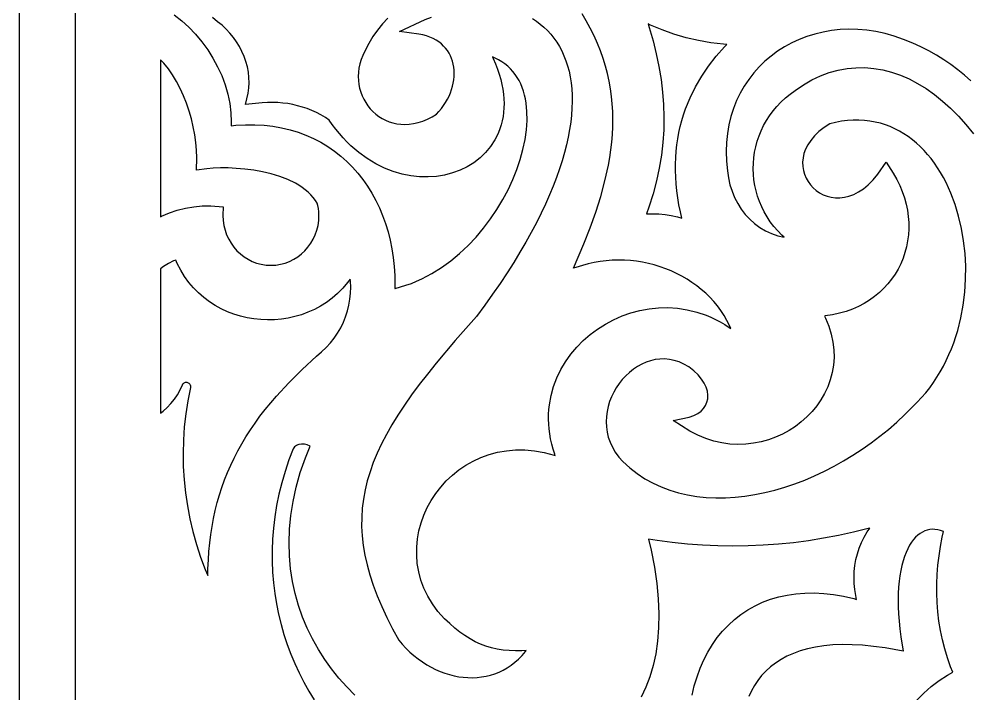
# Model space of a CAD drawing. Extents: x -375 to 375, y -1025 to 1025.
# Drawn here: x -275 to -207.8, y -765.6 to -717.9 of the extents above; entities that cross this region are included whole.
import ezdxf

# ---------------------------------------------------------------- set-up
doc = ezdxf.new("R2010")
doc.units = 0
doc.layers.add('LAYER_10', color=1, linetype='CONTINUOUS')

msp = doc.modelspace()

# ---------------------------------------------------------------- linework, layer by layer
at = {"layer": 'LAYER_10'}
for points in [[(-202.446, -924.973), (-202.446, -920.862), (-271, -920.862), (-271, -695.549), (-275, -695.549), (-275, -924.973)], [(-225.241, -719.669), (-226.132, -719.562), (-227.014, -719.407), (-227.884, -719.203), (-228.742, -718.952), (-229.584, -718.653), (-230.408, -718.308), (-230.57, -718.229), (-230.488, -718.486), (-230.223, -719.416), (-229.995, -720.334), (-229.806, -721.243), (-229.656, -722.145), (-229.545, -723.042), (-229.477, -723.934), (-229.45, -724.826), (-229.466, -725.718), (-229.526, -726.612), (-229.63, -727.51), (-229.78, -728.414), (-229.976, -729.326), (-230.219, -730.247), (-230.51, -731.181), (-230.681, -731.661), (-230.272, -731.645), (-229.823, -731.657), (-229.376, -731.698), (-228.932, -731.77), (-228.494, -731.87), (-228.187, -731.963), (-228.292, -731.509), (-228.392, -731.008), (-228.475, -730.513), (-228.54, -730.025), (-228.589, -729.542), (-228.621, -729.066), (-228.637, -728.597), (-228.636, -728.133), (-228.619, -727.676), (-228.586, -727.225), (-228.537, -726.781), (-228.472, -726.342), (-228.392, -725.91), (-228.297, -725.484), (-228.186, -725.064), (-228.061, -724.651), (-227.92, -724.241), (-227.598, -723.448), (-227.218, -722.678), (-226.784, -721.932), (-226.297, -721.212), (-225.76, -720.515), (-225.173, -719.842), (-225.017, -719.683)], [(-262.827, -724.943), (-262.985, -724.387), (-263.169, -723.841), (-263.378, -723.308), (-263.612, -722.792), (-263.87, -722.299), (-264.15, -721.832), (-264.453, -721.396), (-264.777, -720.996), (-264.998, -720.764), (-264.998, -731.869), (-264.926, -731.83), (-264.382, -731.592), (-263.82, -731.399), (-263.243, -731.251), (-262.655, -731.15), (-262.059, -731.096), (-261.458, -731.091), (-260.572, -731.156), (-260.603, -731.763), (-260.586, -732.124), (-260.534, -732.474), (-260.45, -732.813), (-260.336, -733.137), (-260.193, -733.445), (-260.023, -733.736), (-259.827, -734.008), (-259.608, -734.258), (-259.366, -734.486), (-259.105, -734.689), (-258.825, -734.866), (-258.529, -735.014), (-258.217, -735.132), (-257.892, -735.219), (-257.556, -735.272), (-257.209, -735.29), (-256.862, -735.272), (-256.525, -735.219), (-256.2, -735.132), (-255.889, -735.014), (-255.593, -734.866), (-255.313, -734.689), (-255.051, -734.486), (-254.81, -734.258), (-254.591, -734.008), (-254.395, -733.736), (-254.225, -733.445), (-254.082, -733.137), (-253.967, -732.813), (-253.883, -732.474), (-253.832, -732.124), (-253.814, -731.761), (-253.825, -731.519), (-253.854, -731.287), (-253.899, -731.07), (-253.95, -730.9), (-254.068, -730.708), (-254.219, -730.505), (-254.389, -730.311), (-254.576, -730.128), (-254.781, -729.955), (-255.001, -729.791), (-255.235, -729.638), (-255.48, -729.496), (-256.016, -729.237), (-256.586, -729.018), (-257.185, -728.835), (-257.801, -728.688), (-258.425, -728.575), (-259.045, -728.492), (-259.652, -728.439), (-260.234, -728.412), (-260.781, -728.41), (-261.283, -728.429), (-261.728, -728.467), (-262.465, -728.574), (-262.448, -727.69), (-262.467, -727.16), (-262.515, -726.615), (-262.591, -726.061), (-262.695, -725.502)], [(-228.803, -746.264), (-227.66, -746.031), (-227.336, -745.918), (-227.06, -745.774), (-226.831, -745.603), (-226.649, -745.411), (-226.51, -745.2), (-226.415, -744.973), (-226.361, -744.73), (-226.35, -744.471), (-226.385, -744.2), (-226.468, -743.917), (-226.602, -743.627), (-226.79, -743.333), (-227.034, -743.039), (-227.336, -742.751), (-227.695, -742.476), (-228.035, -742.278), (-228.379, -742.124), (-228.722, -742.014), (-229.063, -741.944), (-229.402, -741.914), (-229.738, -741.92), (-230.069, -741.962), (-230.395, -742.037), (-230.714, -742.144), (-231.024, -742.281), (-231.325, -742.448), (-231.613, -742.641), (-231.888, -742.86), (-232.148, -743.102), (-232.391, -743.365), (-232.615, -743.647), (-232.818, -743.947), (-232.999, -744.262), (-233.157, -744.591), (-233.288, -744.93), (-233.393, -745.278), (-233.47, -745.633), (-233.517, -745.993), (-233.532, -746.356), (-233.516, -746.721), (-233.465, -747.085), (-233.379, -747.447), (-233.256, -747.805), (-233.094, -748.159), (-232.891, -748.507), (-232.646, -748.847), (-232.359, -749.174), (-231.862, -749.618), (-231.337, -750.02), (-230.79, -750.378), (-230.223, -750.691), (-229.638, -750.962), (-229.034, -751.191), (-228.414, -751.379), (-227.778, -751.526), (-227.129, -751.635), (-226.468, -751.705), (-225.796, -751.737), (-225.114, -751.732), (-224.424, -751.692), (-223.728, -751.616), (-223.028, -751.506), (-222.324, -751.363), (-221.618, -751.187), (-220.913, -750.98), (-220.208, -750.742), (-219.507, -750.475), (-218.811, -750.178), (-218.121, -749.854), (-217.438, -749.503), (-216.765, -749.127), (-216.103, -748.725), (-215.453, -748.3), (-214.817, -747.851), (-214.197, -747.381), (-213.593, -746.89), (-213.009, -746.379), (-212.444, -745.849), (-211.896, -745.295), (-211.564, -744.972), (-211.255, -744.642), (-210.961, -744.299), (-210.683, -743.945), (-210.419, -743.58), (-210.17, -743.205), (-209.936, -742.819), (-209.717, -742.424), (-209.512, -742.021), (-209.322, -741.609), (-209.146, -741.19), (-208.985, -740.765), (-208.838, -740.333), (-208.706, -739.898), (-208.482, -739.007), (-208.315, -738.104), (-208.202, -737.192), (-208.144, -736.276), (-208.139, -735.361), (-208.187, -734.454), (-208.287, -733.558), (-208.438, -732.679), (-208.638, -731.823), (-208.887, -730.995), (-209.185, -730.198), (-209.35, -729.817), (-209.527, -729.444), (-209.716, -729.081), (-209.916, -728.73), (-210.128, -728.391), (-210.35, -728.065), (-210.582, -727.753), (-210.826, -727.454), (-211.08, -727.17), (-211.344, -726.901), (-211.618, -726.648), (-211.903, -726.411), (-212.197, -726.191), (-212.501, -725.988), (-212.815, -725.803), (-213.139, -725.636), (-213.472, -725.489), (-213.815, -725.361), (-214.168, -725.253), (-214.53, -725.166), (-214.902, -725.1), (-215.284, -725.056), (-215.676, -725.035), (-216.078, -725.036), (-216.489, -725.062), (-216.911, -725.113), (-217.342, -725.189), (-217.739, -725.28), (-218.141, -725.545), (-218.514, -725.842), (-218.829, -726.148), (-219.087, -726.458), (-219.293, -726.771), (-219.45, -727.083), (-219.56, -727.394), (-219.628, -727.701), (-219.655, -728.002), (-219.645, -728.297), (-219.6, -728.583), (-219.521, -728.859), (-219.41, -729.123), (-219.27, -729.371), (-219.103, -729.602), (-218.909, -729.813), (-218.693, -730.001), (-218.456, -730.165), (-218.2, -730.301), (-217.927, -730.406), (-217.64, -730.48), (-217.34, -730.519), (-217.03, -730.521), (-216.71, -730.484), (-216.382, -730.404), (-216.048, -730.278), (-215.709, -730.104), (-215.367, -729.877), (-215.025, -729.595), (-214.685, -729.254), (-214.349, -728.85), (-213.76, -728.007), (-213.251, -728.79), (-213.009, -729.216), (-212.799, -729.647), (-212.618, -730.082), (-212.468, -730.52), (-212.348, -730.96), (-212.258, -731.4), (-212.197, -731.84), (-212.165, -732.278), (-212.162, -732.712), (-212.187, -733.142), (-212.24, -733.566), (-212.321, -733.983), (-212.429, -734.392), (-212.565, -734.792), (-212.727, -735.181), (-212.915, -735.557), (-213.129, -735.921), (-213.368, -736.27), (-213.633, -736.603), (-213.922, -736.919), (-214.235, -737.217), (-214.572, -737.495), (-214.932, -737.752), (-215.314, -737.988), (-215.719, -738.2), (-216.145, -738.388), (-216.593, -738.551), (-217.061, -738.687), (-217.549, -738.796), (-218.057, -738.875), (-218.121, -738.881), (-218.046, -739.024), (-217.809, -739.59), (-217.631, -740.155), (-217.512, -740.716), (-217.447, -741.272), (-217.437, -741.819), (-217.478, -742.356), (-217.567, -742.879), (-217.703, -743.388), (-217.883, -743.88), (-218.105, -744.352), (-218.365, -744.804), (-218.662, -745.232), (-218.993, -745.636), (-219.356, -746.014), (-219.748, -746.364), (-220.167, -746.684), (-220.611, -746.972), (-221.078, -747.228), (-221.565, -747.448), (-222.07, -747.631), (-222.591, -747.775), (-223.126, -747.878), (-223.672, -747.939), (-224.228, -747.956), (-224.789, -747.926), (-225.355, -747.847), (-225.923, -747.719), (-226.49, -747.539), (-227.053, -747.305), (-227.611, -747.015)], [(-264.998, -745.755), (-264.817, -745.613), (-264.531, -745.348), (-264.267, -745.064), (-264.027, -744.76), (-263.813, -744.439), (-263.624, -744.102), (-263.458, -743.738), (-263.426, -743.682), (-263.388, -743.637), (-263.344, -743.602), (-263.296, -743.578), (-263.245, -743.564), (-263.193, -743.559), (-263.141, -743.563), (-263.091, -743.576), (-263.043, -743.597), (-262.999, -743.625), (-262.96, -743.661), (-262.927, -743.703), (-262.903, -743.752), (-262.888, -743.806), (-262.883, -743.866), (-262.89, -743.931), (-263.077, -744.862), (-263.221, -745.791), (-263.326, -746.722), (-263.39, -747.655), (-263.414, -748.588), (-263.397, -749.519), (-263.341, -750.449), (-263.246, -751.375), (-263.111, -752.297), (-262.936, -753.213), (-262.722, -754.122), (-262.469, -755.022), (-262.177, -755.914), (-261.847, -756.795), (-261.662, -757.229), (-261.654, -756.745), (-261.629, -756.125), (-261.588, -755.516), (-261.531, -754.918), (-261.458, -754.33), (-261.369, -753.752), (-261.263, -753.183), (-261.141, -752.623), (-261.002, -752.071), (-260.846, -751.528), (-260.673, -750.992), (-260.483, -750.464), (-260.276, -749.942), (-260.051, -749.427), (-259.809, -748.918), (-259.549, -748.415), (-259.272, -747.917), (-258.976, -747.423), (-258.662, -746.934), (-258.331, -746.449), (-257.981, -745.968), (-257.613, -745.489), (-257.226, -745.014), (-256.82, -744.538), (-255.955, -743.597), (-255.013, -742.656), (-253.991, -741.713), (-253.628, -741.414), (-253.306, -741.107), (-253.009, -740.781), (-252.739, -740.439), (-252.496, -740.081), (-252.28, -739.709), (-252.092, -739.324), (-251.932, -738.928), (-251.801, -738.522), (-251.699, -738.109), (-251.627, -737.689), (-251.586, -737.263), (-251.576, -736.834), (-251.597, -736.403), (-251.613, -736.277), (-251.79, -736.518), (-252.132, -736.916), (-252.496, -737.281), (-252.882, -737.613), (-253.286, -737.913), (-253.707, -738.179), (-254.142, -738.413), (-254.591, -738.615), (-255.05, -738.784), (-255.518, -738.922), (-255.993, -739.027), (-256.473, -739.101), (-256.956, -739.143), (-257.441, -739.154), (-257.924, -739.134), (-258.406, -739.083), (-258.883, -739.001), (-259.354, -738.889), (-259.817, -738.745), (-260.27, -738.571), (-260.712, -738.367), (-261.139, -738.132), (-261.551, -737.866), (-261.945, -737.571), (-262.32, -737.245), (-262.673, -736.89), (-263.002, -736.504), (-263.305, -736.09), (-263.58, -735.646), (-263.826, -735.173), (-263.927, -734.935), (-264.082, -734.983), (-264.45, -735.154), (-264.788, -735.369), (-264.998, -735.544)]]:
    msp.add_lwpolyline(points, close=True, dxfattribs=at)
for points in [[(-264.038, -717.595), (-263.505, -718.005), (-262.999, -718.461), (-262.524, -718.956), (-262.08, -719.488), (-261.672, -720.051), (-261.301, -720.641), (-260.971, -721.253), (-260.685, -721.884), (-260.444, -722.528), (-260.253, -723.182), (-260.114, -723.842), (-260.031, -724.502), (-260.007, -725.155), (-260.017, -725.427), (-259.687, -725.391), (-259.006, -725.352), (-258.341, -725.352), (-257.694, -725.388), (-257.064, -725.46), (-256.453, -725.567), (-255.86, -725.708), (-255.287, -725.883), (-254.733, -726.089), (-254.199, -726.327), (-253.686, -726.595), (-253.195, -726.892), (-252.725, -727.217), (-252.278, -727.569), (-251.853, -727.947), (-251.451, -728.35), (-251.073, -728.776), (-250.718, -729.226), (-250.388, -729.697), (-250.083, -730.189), (-249.803, -730.701), (-249.548, -731.231), (-249.319, -731.779), (-249.116, -732.343), (-248.939, -732.923), (-248.79, -733.517), (-248.667, -734.125), (-248.572, -734.746), (-248.505, -735.378), (-248.466, -736.021), (-248.455, -736.673), (-248.463, -736.933), (-248.439, -736.928), (-248.051, -736.824), (-247.669, -736.703), (-247.292, -736.567), (-246.922, -736.415), (-246.557, -736.249), (-246.198, -736.068), (-245.849, -735.876), (-245.162, -735.447), (-244.506, -734.971), (-243.879, -734.451), (-243.284, -733.891), (-242.722, -733.296), (-242.194, -732.67), (-241.702, -732.017), (-241.249, -731.343), (-240.834, -730.652), (-240.461, -729.948), (-240.13, -729.236), (-239.843, -728.521), (-239.602, -727.808), (-239.408, -727.1), (-239.262, -726.404), (-239.165, -725.723), (-239.12, -725.063), (-239.126, -724.428), (-239.185, -723.82), (-239.234, -723.534), (-239.296, -723.253), (-239.372, -722.983), (-239.462, -722.723), (-239.565, -722.473), (-239.682, -722.234), (-239.812, -722.007), (-239.956, -721.792), (-240.115, -721.588), (-240.287, -721.397), (-240.475, -721.218), (-240.677, -721.053), (-240.895, -720.9), (-241.129, -720.761), (-241.379, -720.637), (-241.57, -720.558), (-241.515, -720.671), (-241.351, -721.049), (-241.207, -721.42), (-241.084, -721.786), (-240.98, -722.146), (-240.896, -722.5), (-240.831, -722.847), (-240.784, -723.188), (-240.756, -723.521), (-240.745, -723.848), (-240.752, -724.167), (-240.777, -724.479), (-240.818, -724.782), (-240.875, -725.078), (-240.948, -725.365), (-241.037, -725.643), (-241.14, -725.911), (-241.258, -726.171), (-241.391, -726.424), (-241.691, -726.889), (-242.043, -727.316), (-242.439, -727.699), (-242.875, -728.037), (-243.348, -728.328), (-243.852, -728.572), (-244.384, -728.766), (-244.94, -728.911), (-245.517, -729.004), (-246.11, -729.045), (-246.715, -729.032), (-247.33, -728.964), (-247.95, -728.84), (-248.571, -728.658), (-249.189, -728.417), (-249.802, -728.116), (-250.404, -727.753), (-250.992, -727.328), (-251.56, -726.84), (-251.84, -726.569), (-252.111, -726.283), (-252.376, -725.981), (-252.634, -725.662), (-252.885, -725.327), (-253.091, -725.028), (-253.361, -724.851), (-253.677, -724.664), (-253.998, -724.497), (-254.323, -724.347), (-254.653, -724.216), (-254.986, -724.103), (-255.325, -724.007), (-255.667, -723.928), (-256.014, -723.865), (-256.366, -723.82), (-256.723, -723.79), (-257.084, -723.776), (-257.45, -723.779), (-257.818, -723.796), (-259.01, -723.924), (-258.823, -723.123), (-258.771, -722.754), (-258.751, -722.382), (-258.762, -722.008), (-258.804, -721.634), (-258.874, -721.262), (-258.973, -720.893), (-259.1, -720.53), (-259.252, -720.176), (-259.429, -719.831), (-259.631, -719.498), (-259.855, -719.179), (-260.102, -718.876), (-260.368, -718.592), (-260.654, -718.327), (-260.971, -718.074), (-261.335, -717.762)], [(-248.963, -717.823), (-249.332, -718.228), (-249.678, -718.662), (-250.001, -719.125), (-250.299, -719.618), (-250.573, -720.146), (-250.722, -720.452), (-250.839, -720.751), (-250.929, -721.049), (-250.992, -721.347), (-251.029, -721.642), (-251.042, -721.933), (-251.031, -722.221), (-250.998, -722.503), (-250.942, -722.778), (-250.866, -723.046), (-250.769, -723.305), (-250.652, -723.554), (-250.517, -723.792), (-250.364, -724.017), (-250.194, -724.228), (-250.008, -724.425), (-249.807, -724.606), (-249.592, -724.769), (-249.363, -724.914), (-249.121, -725.04), (-248.868, -725.145), (-248.603, -725.229), (-248.328, -725.289), (-248.043, -725.326), (-247.749, -725.337), (-247.445, -725.321), (-247.134, -725.278), (-246.815, -725.205), (-246.489, -725.101), (-246.156, -724.964), (-245.818, -724.794), (-245.504, -724.604), (-245.341, -724.427), (-245.169, -724.217), (-245.012, -724.002), (-244.87, -723.781), (-244.742, -723.557), (-244.629, -723.33), (-244.532, -723.1), (-244.449, -722.869), (-244.382, -722.637), (-244.329, -722.406), (-244.292, -722.176), (-244.269, -721.948), (-244.262, -721.723), (-244.27, -721.501), (-244.292, -721.284), (-244.33, -721.072), (-244.383, -720.867), (-244.45, -720.667), (-244.533, -720.475), (-244.63, -720.291), (-244.743, -720.115), (-244.87, -719.948), (-245.014, -719.79), (-245.173, -719.642), (-245.349, -719.505), (-245.542, -719.379), (-245.752, -719.265), (-245.98, -719.164), (-246.226, -719.077), (-246.49, -719.004), (-246.773, -718.948), (-248.137, -718.771), (-246.311, -717.92), (-245.877, -717.744)], [(-238.745, -717.852), (-238.459, -718.037), (-238.184, -718.24), (-237.923, -718.46), (-237.676, -718.698), (-237.443, -718.953), (-237.225, -719.224), (-237.023, -719.512), (-236.836, -719.817), (-236.665, -720.138), (-236.511, -720.475), (-236.375, -720.828), (-236.256, -721.196), (-236.155, -721.579), (-236.072, -721.978), (-236.008, -722.391), (-235.963, -722.82), (-235.938, -723.263), (-235.932, -723.72), (-235.946, -724.192), (-235.98, -724.679), (-236.035, -725.179), (-236.112, -725.694), (-236.21, -726.224), (-236.33, -726.767), (-236.472, -727.324), (-236.636, -727.896), (-236.824, -728.481), (-237.036, -729.08), (-237.271, -729.693), (-237.53, -730.32), (-237.815, -730.961), (-238.124, -731.615), (-238.459, -732.283), (-238.82, -732.964), (-239.207, -733.659), (-239.621, -734.368), (-240.063, -735.09), (-240.532, -735.825), (-241.029, -736.573), (-241.554, -737.334), (-242.109, -738.109), (-242.699, -738.905), (-244.198, -740.609), (-245.539, -742.209), (-246.153, -742.977), (-246.73, -743.728), (-247.27, -744.461), (-247.771, -745.178), (-248.235, -745.881), (-248.66, -746.572), (-249.047, -747.251), (-249.395, -747.92), (-249.705, -748.581), (-249.977, -749.236), (-250.21, -749.885), (-250.405, -750.53), (-250.561, -751.174), (-250.679, -751.817), (-250.758, -752.462), (-250.798, -753.111), (-250.8, -753.765), (-250.762, -754.426), (-250.686, -755.097), (-250.569, -755.779), (-250.413, -756.473), (-250.216, -757.182), (-249.979, -757.907), (-249.7, -758.649), (-249.381, -759.411), (-249.019, -760.193), (-248.615, -760.996), (-248.183, -761.798), (-247.942, -762.081), (-247.674, -762.366), (-247.397, -762.633), (-247.111, -762.883), (-246.817, -763.115), (-246.515, -763.329), (-246.208, -763.526), (-245.895, -763.704), (-245.578, -763.863), (-245.256, -764.004), (-244.932, -764.125), (-244.605, -764.228), (-244.278, -764.311), (-243.949, -764.375), (-243.621, -764.419), (-243.294, -764.443), (-242.969, -764.448), (-242.647, -764.432), (-242.328, -764.396), (-242.013, -764.34), (-241.702, -764.263), (-241.398, -764.165), (-241.099, -764.046), (-240.807, -763.905), (-240.523, -763.744), (-240.247, -763.56), (-239.979, -763.354), (-239.721, -763.125), (-239.473, -762.874), (-239.236, -762.599), (-239.174, -762.517), (-239.485, -762.539), (-239.945, -762.549), (-240.389, -762.534), (-240.816, -762.495), (-241.23, -762.429), (-241.631, -762.337), (-242.022, -762.218), (-242.403, -762.073), (-242.776, -761.9), (-243.142, -761.7), (-243.504, -761.472), (-243.864, -761.218), (-244.222, -760.936), (-244.583, -760.627), (-244.954, -760.283), (-245.409, -759.768), (-245.8, -759.234), (-246.13, -758.683), (-246.401, -758.12), (-246.613, -757.545), (-246.769, -756.964), (-246.869, -756.378), (-246.915, -755.792), (-246.91, -755.208), (-246.855, -754.63), (-246.751, -754.059), (-246.601, -753.5), (-246.406, -752.955), (-246.169, -752.426), (-245.89, -751.917), (-245.571, -751.43), (-245.215, -750.968), (-244.823, -750.534), (-244.396, -750.13), (-243.936, -749.76), (-243.444, -749.425), (-242.923, -749.13), (-242.375, -748.877), (-241.8, -748.669), (-241.2, -748.508), (-240.579, -748.398), (-239.937, -748.342), (-239.276, -748.342), (-238.598, -748.401), (-237.906, -748.521), (-237.201, -748.706), (-237.128, -748.732), (-237.159, -748.649), (-237.276, -748.288), (-237.375, -747.928), (-237.455, -747.571), (-237.517, -747.216), (-237.562, -746.863), (-237.59, -746.513), (-237.601, -746.167), (-237.596, -745.824), (-237.574, -745.485), (-237.537, -745.146), (-237.418, -744.495), (-237.24, -743.86), (-237.009, -743.249), (-236.726, -742.663), (-236.395, -742.105), (-236.02, -741.576), (-235.603, -741.079), (-235.148, -740.615), (-234.658, -740.188), (-234.136, -739.798), (-233.584, -739.448), (-233.007, -739.139), (-232.407, -738.875), (-231.786, -738.656), (-231.149, -738.485), (-230.497, -738.365), (-229.835, -738.297), (-229.165, -738.284), (-228.49, -738.328), (-227.813, -738.43), (-227.139, -738.594), (-226.472, -738.82), (-226.137, -738.96), (-225.808, -739.114), (-225.482, -739.285), (-225.159, -739.474), (-224.84, -739.68), (-224.728, -739.759), (-224.819, -739.549), (-225.002, -739.184), (-225.206, -738.831), (-225.43, -738.492), (-225.672, -738.165), (-225.933, -737.851), (-226.21, -737.552), (-226.503, -737.266), (-226.812, -736.995), (-227.136, -736.739), (-227.473, -736.498), (-227.822, -736.272), (-228.184, -736.063), (-228.556, -735.87), (-228.938, -735.694), (-229.329, -735.535), (-229.729, -735.394), (-230.135, -735.27), (-230.548, -735.165), (-230.966, -735.078), (-231.388, -735.011), (-231.813, -734.962), (-232.242, -734.934), (-232.671, -734.925), (-233.102, -734.937), (-233.532, -734.969), (-233.961, -735.022), (-234.387, -735.096), (-234.811, -735.192), (-235.849, -735.484), (-235.11, -733.764), (-234.665, -732.646), (-234.265, -731.533), (-233.914, -730.426), (-233.616, -729.323), (-233.376, -728.224), (-233.28, -727.679), (-233.2, -727.133), (-233.138, -726.589), (-233.093, -726.046), (-233.066, -725.504), (-233.058, -724.963), (-233.069, -724.424), (-233.1, -723.885), (-233.152, -723.348), (-233.226, -722.811), (-233.321, -722.275), (-233.438, -721.739), (-233.579, -721.205), (-233.743, -720.67), (-233.932, -720.136), (-234.146, -719.603), (-234.385, -719.069), (-234.652, -718.536), (-234.945, -718.003), (-235.236, -717.519)], [(-207.777, -722.261), (-208.23, -721.855), (-208.7, -721.468), (-209.187, -721.102), (-209.691, -720.756), (-210.212, -720.432), (-210.748, -720.13), (-211.299, -719.852), (-211.866, -719.596), (-212.528, -719.319), (-213.184, -719.091), (-213.838, -718.907), (-214.488, -718.768), (-215.132, -718.673), (-215.769, -718.619), (-216.397, -718.606), (-217.015, -718.633), (-217.622, -718.699), (-218.216, -718.803), (-218.795, -718.943), (-219.358, -719.12), (-219.904, -719.331), (-220.43, -719.576), (-220.937, -719.853), (-221.421, -720.162), (-221.881, -720.501), (-222.317, -720.87), (-222.726, -721.268), (-223.107, -721.693), (-223.459, -722.145), (-223.78, -722.622), (-224.068, -723.124), (-224.323, -723.649), (-224.542, -724.198), (-224.725, -724.768), (-224.87, -725.36), (-224.974, -725.971), (-225.037, -726.602), (-225.058, -727.252), (-225.033, -727.919), (-224.962, -728.608), (-224.893, -729.115), (-224.786, -729.597), (-224.641, -730.061), (-224.459, -730.505), (-224.242, -730.926), (-223.991, -731.321), (-223.708, -731.689), (-223.395, -732.028), (-223.052, -732.335), (-222.681, -732.608), (-222.283, -732.845), (-221.86, -733.043), (-221.412, -733.201), (-220.951, -733.313), (-221.12, -733.161), (-221.416, -732.858), (-221.689, -732.541), (-221.938, -732.211), (-222.165, -731.87), (-222.367, -731.519), (-222.547, -731.158), (-222.702, -730.789), (-222.835, -730.413), (-222.944, -730.032), (-223.029, -729.646), (-223.091, -729.256), (-223.129, -728.864), (-223.143, -728.471), (-223.134, -728.077), (-223.102, -727.685), (-223.046, -727.294), (-222.966, -726.907), (-222.863, -726.524), (-222.736, -726.146), (-222.585, -725.776), (-222.411, -725.412), (-222.214, -725.058), (-221.992, -724.714), (-221.748, -724.381), (-221.48, -724.061), (-221.188, -723.754), (-220.873, -723.461), (-220.535, -723.185), (-220.179, -722.929), (-219.596, -722.529), (-218.996, -722.183), (-218.387, -721.895), (-217.771, -721.666), (-217.148, -721.494), (-216.521, -721.38), (-215.89, -721.322), (-215.259, -721.32), (-214.628, -721.373), (-213.999, -721.481), (-213.374, -721.642), (-212.754, -721.856), (-212.14, -722.121), (-211.533, -722.437), (-210.935, -722.803), (-210.347, -723.217), (-209.771, -723.68), (-209.206, -724.189), (-208.655, -724.745), (-208.118, -725.347), (-207.596, -725.993)], [(-251.271, -765.688), (-251.85, -765.098), (-252.401, -764.478), (-252.92, -763.828), (-253.406, -763.149), (-253.857, -762.442), (-254.269, -761.707), (-254.642, -760.946), (-254.971, -760.157), (-255.256, -759.343), (-255.493, -758.504), (-255.681, -757.64), (-255.817, -756.753), (-255.899, -755.842), (-255.925, -754.91), (-255.892, -753.957), (-255.798, -752.983), (-255.642, -751.989), (-255.421, -750.976), (-255.132, -749.945), (-254.775, -748.896), (-254.446, -748.079), (-254.64, -747.996), (-254.847, -747.947), (-255.047, -747.937), (-255.241, -747.967), (-255.319, -747.993), (-255.397, -748.03), (-255.47, -748.078), (-255.537, -748.135), (-255.599, -748.204), (-255.645, -748.271), (-255.942, -749.054), (-256.213, -749.865), (-256.447, -750.673), (-256.647, -751.478), (-256.811, -752.28), (-256.941, -753.077), (-257.037, -753.87), (-257.1, -754.657), (-257.131, -755.437), (-257.13, -756.212), (-257.098, -756.979), (-257.036, -757.738), (-256.944, -758.489), (-256.823, -759.23), (-256.673, -759.962), (-256.496, -760.683), (-256.291, -761.394), (-256.059, -762.093), (-255.801, -762.779), (-255.518, -763.453), (-255.211, -764.114), (-254.879, -764.76), (-254.523, -765.391), (-254.145, -766.008)], [(-227.469, -765.688), (-227.309, -765.022), (-227.116, -764.382), (-226.891, -763.77), (-226.634, -763.186), (-226.347, -762.631), (-226.029, -762.107), (-225.681, -761.614), (-225.304, -761.153), (-224.9, -760.725), (-224.467, -760.331), (-224.009, -759.972), (-223.524, -759.65), (-223.015, -759.364), (-222.482, -759.115), (-221.926, -758.905), (-221.348, -758.735), (-220.75, -758.604), (-220.131, -758.513), (-219.493, -758.464), (-218.837, -758.457), (-218.163, -758.492), (-217.472, -758.57), (-216.765, -758.691), (-216.043, -758.857), (-215.84, -758.915), (-215.908, -758.63), (-215.978, -758.206), (-216.018, -757.781), (-216.028, -757.357), (-216.01, -756.934), (-215.963, -756.514), (-215.887, -756.098), (-215.783, -755.688), (-215.652, -755.285), (-215.493, -754.891), (-215.307, -754.507), (-215.094, -754.134), (-214.918, -753.869), (-215.032, -753.902), (-216.074, -754.163), (-217.123, -754.394), (-218.177, -754.594), (-219.236, -754.763), (-220.299, -754.901), (-221.365, -755.007), (-222.434, -755.083), (-223.505, -755.128), (-224.577, -755.142), (-225.649, -755.124), (-226.721, -755.076), (-227.792, -754.996), (-228.861, -754.885), (-229.928, -754.742), (-230.54, -754.642), (-230.351, -755.44), (-230.122, -756.641), (-229.957, -757.788), (-229.854, -758.883), (-229.812, -759.927), (-229.829, -760.919), (-229.903, -761.86), (-230.031, -762.751), (-230.212, -763.592), (-230.444, -764.384), (-230.724, -765.126), (-231.051, -765.82)], [(-211.585, -766.025), (-211.099, -765.537), (-210.577, -765.08), (-210.021, -764.654), (-209.431, -764.263), (-209.051, -764.045), (-209.201, -763.68), (-209.426, -763.047), (-209.621, -762.408), (-209.785, -761.763), (-209.921, -761.113), (-210.027, -760.459), (-210.106, -759.802), (-210.157, -759.142), (-210.181, -758.48), (-210.179, -757.817), (-210.152, -757.153), (-210.1, -756.49), (-210.024, -755.828), (-209.925, -755.167), (-209.802, -754.508), (-209.713, -754.105), (-209.915, -754.035), (-210.115, -753.987), (-210.308, -753.962), (-210.496, -753.957), (-210.678, -753.974), (-210.855, -754.012), (-211.027, -754.07), (-211.195, -754.148), (-211.358, -754.249), (-211.518, -754.371), (-211.673, -754.516), (-211.822, -754.683), (-211.965, -754.874), (-212.102, -755.088), (-212.23, -755.326), (-212.35, -755.587), (-212.46, -755.871), (-212.561, -756.178), (-212.65, -756.508), (-212.727, -756.86), (-212.792, -757.235), (-212.844, -757.631), (-212.882, -758.049), (-212.906, -758.489), (-212.915, -758.949), (-212.909, -759.43), (-212.886, -759.932), (-212.848, -760.454), (-212.791, -760.997), (-212.718, -761.559), (-212.557, -762.572), (-213.832, -762.345), (-214.647, -762.231), (-215.423, -762.154), (-216.161, -762.112), (-216.862, -762.106), (-217.526, -762.133), (-218.154, -762.192), (-218.745, -762.282), (-219.301, -762.402), (-219.822, -762.551), (-220.309, -762.727), (-220.762, -762.929), (-221.182, -763.157), (-221.571, -763.408), (-221.928, -763.683), (-222.255, -763.98), (-222.553, -764.299), (-222.822, -764.639), (-223.063, -764.998), (-223.277, -765.378), (-223.463, -765.776)]]:
    msp.add_lwpolyline(points, dxfattribs=at)

doc.saveas('drawing.dxf')
